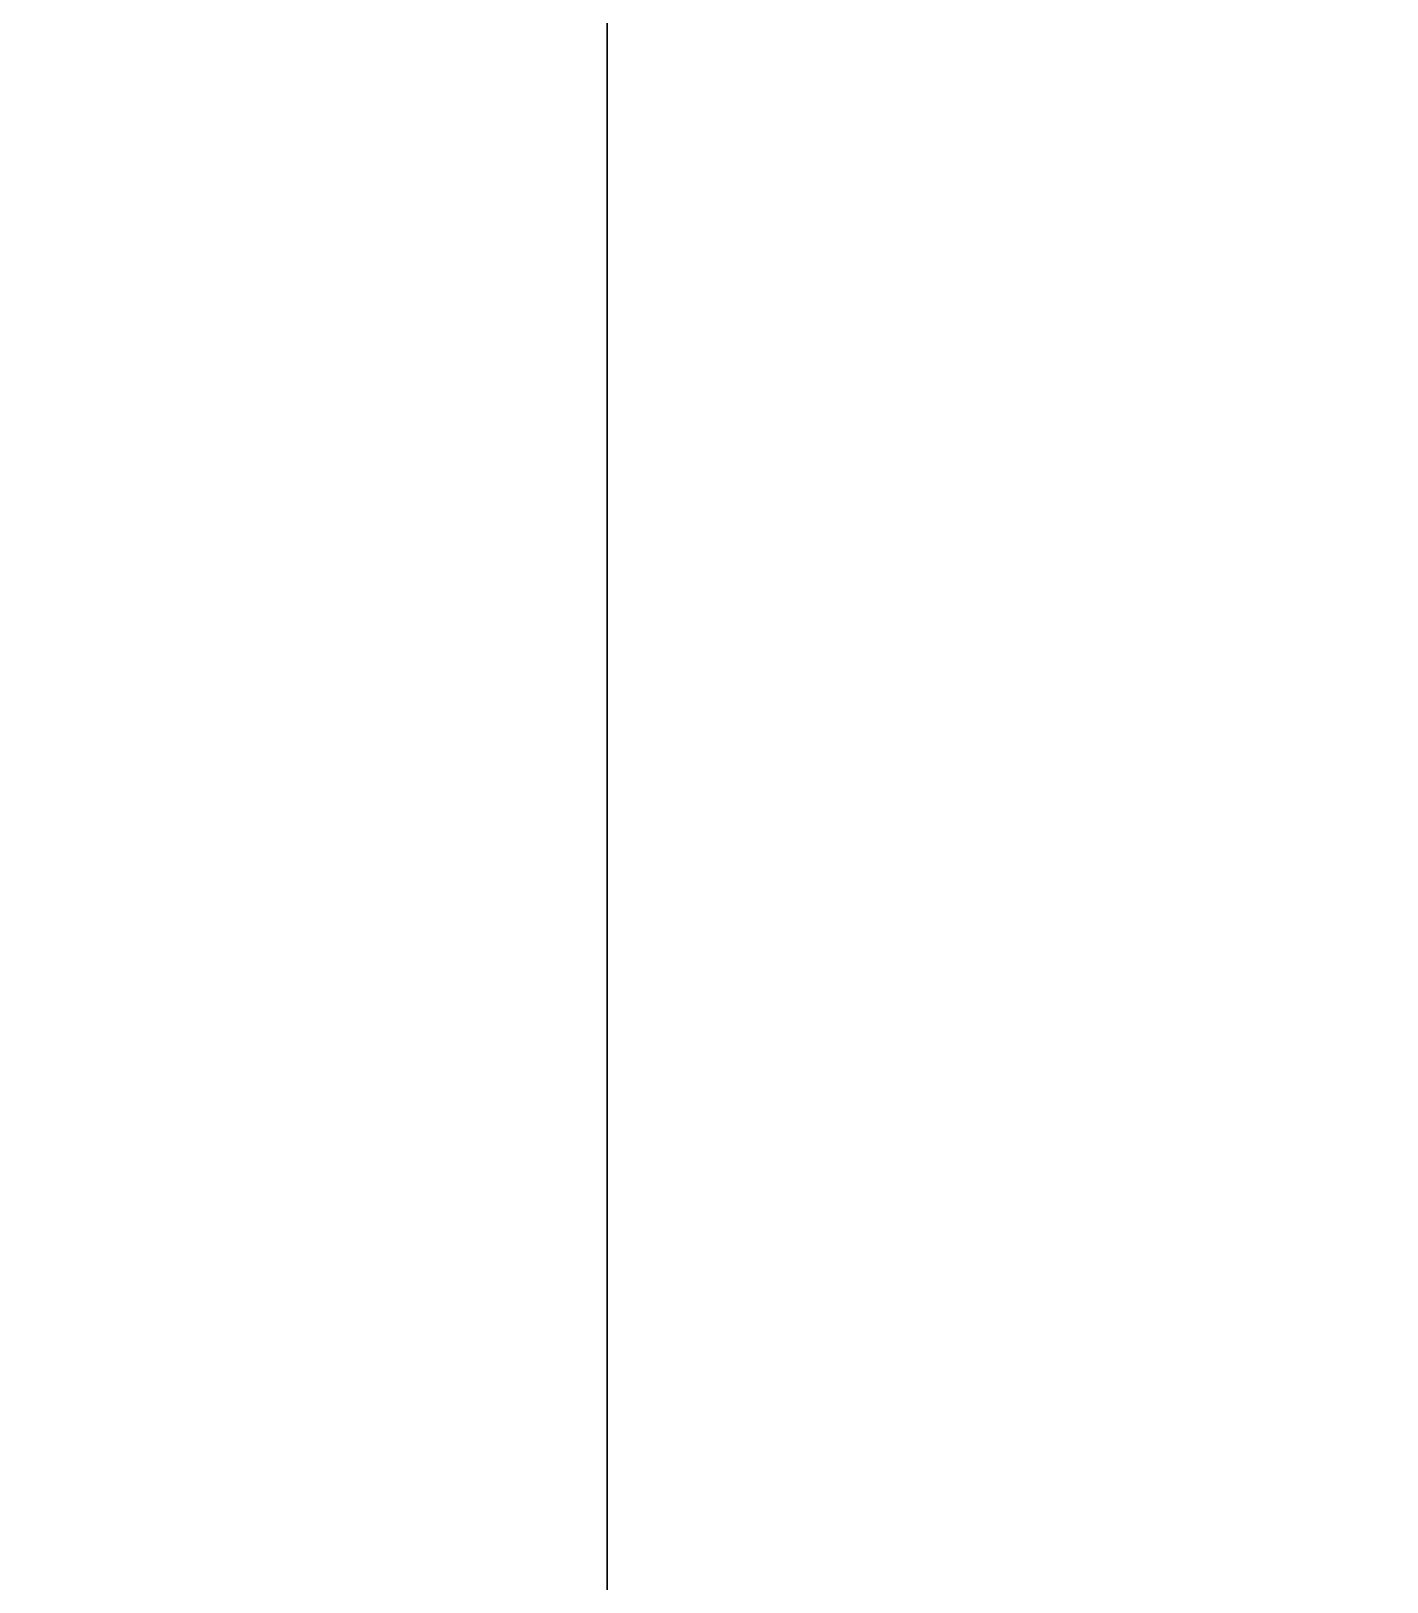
# Model space of a CAD drawing. Extents: x 3002737 to 4077523, y -995787 to -7267.
# Drawn here: x 3115930 to 3118060, y -805755 to -803319 of the extents above; entities that cross this region are included whole.
import ezdxf

# ---------------------------------------------------------------- set-up
doc = ezdxf.new("R2010")
doc.units = 0
doc.header["$LTSCALE"] = 1000
doc.header["$MEASUREMENT"] = 0
doc.layers.add('yichutu', color=7, linetype='CONTINUOUS', true_color=0xffffff, plot=False)
doc.layers.add('图框', color=147, linetype='CONTINUOUS', lineweight=20)

msp = doc.modelspace()

# ---------------------------------------------------------------- linework, layer by layer
at = {"layer": 'yichutu', "color": 7, "true_color": 0xffffff}
for points in [[(3032735, -817586.6), (3032735, -758186.6), (3116835, -758186.6), (3116835, -817586.6)], [(3116835, -817586.6), (3116835, -758186.6), (3200935, -758186.6), (3200935, -817586.6)]]:
    msp.add_lwpolyline(points, close=True, dxfattribs=at)
at = {"layer": '图框'}
for points in [[(3032735, -758186.6), (3116835, -758186.6), (3116835, -817586.6), (3032735, -817586.6)], [(3032735, -758186.6), (3116835, -758186.6), (3116835, -817586.6), (3032735, -817586.6)], [(3116835, -758186.6), (3200935, -758186.6), (3200935, -817586.6), (3116835, -817586.6)], [(3116835, -758186.6), (3200935, -758186.6), (3200935, -817586.6), (3116835, -817586.6)]]:
    msp.add_lwpolyline(points, close=True, dxfattribs=at)

doc.saveas('drawing.dxf')
